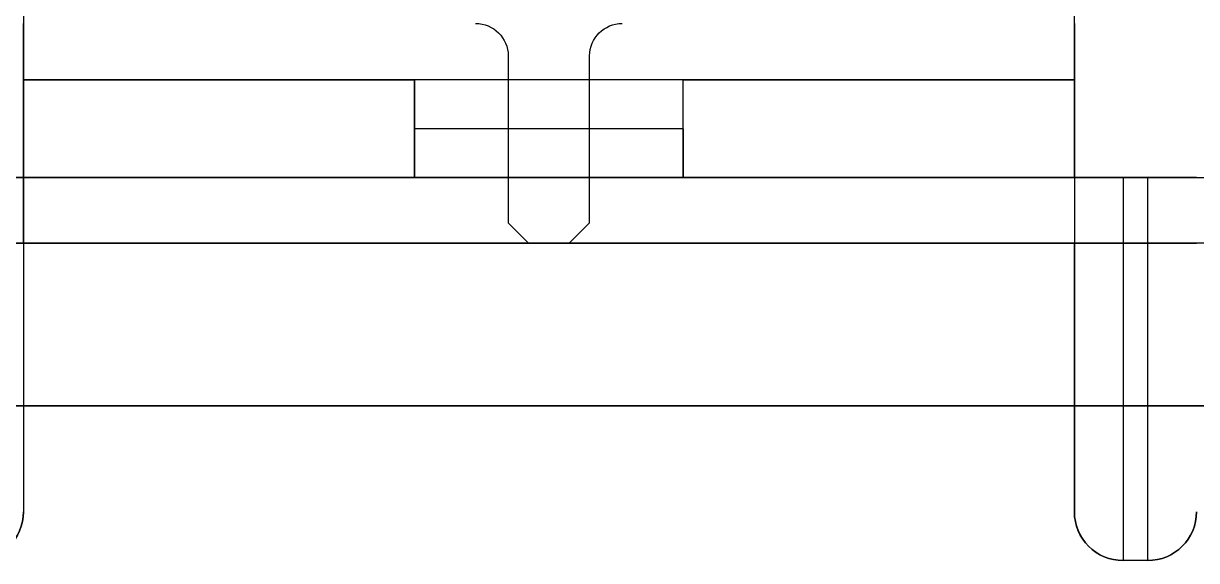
# Model space of a CAD drawing. Header units: inches. Extents: x 0 to 92454, y -34894 to 11.
# Drawn here: x 3.093 to 3.659, y 0 to 0.26 of the extents above; entities that cross this region are included whole.
import ezdxf

# ---------------------------------------------------------------- set-up
doc = ezdxf.new("R2010")
doc.units = ezdxf.units.IN
doc.header["$MEASUREMENT"] = 0

# ---------------------------------------------------------------- blocks, each defined once
blk = doc.blocks.new('2023_07_21_11_46_31_0481')
at = {"color": 7, "extrusion": (1, 0, 0)}
for p, q in [((78.55, 12.905, 94.9), (78.55, 5.905, 94.9)), ((78.55, 3.9, 119.7), (78.55, 6.6, 119.7)), ((85.5, 4.15, 102.1), (85.5, 6.2, 102.1)), ((85.5, 6.2, 102.1), (85.5, 6.2, 119.7)), ((85.5, 4.15, 119.7), (85.5, 6.2, 119.7)), ((78.55, 5.905, 97.3), (78.55, 4.705, 97.3)), ((78.55, 5.905, 94.9), (78.55, 5.905, 97.3)), ((86.65, 4.705, 97.3), (86.65, 5.905, 97.3)), ((86.65, 5.905, 99.7), (86.65, 5.905, 97.3)), ((86.65, 5.305, 99.7), (86.65, 5.905, 99.7)), ((78.55, 4.705, 88.2), (78.55, 0.6, 88.2)), ((78.55, 4.705, 97.3), (78.55, 4.705, 88.2)), ((86.65, 4.705, 97.3), (86.65, 4.705, 99.1)), ((85.5, 4.15, 102.1), (85.5, 4.15, 119.7)), ((78.55, 3.9, 119.7), (78.55, 0.6, 119.7)), ((78.55, 0.6, 88.2), (78.55, 0.6, 119.7))]:
    blk.add_line(p, q, dxfattribs=at)
at = {"color": 7}
for p, q in [((78.55, 12.905, 94.9), (78.55, 5.905, 94.9)), ((91.45, 5.905, 94.9), (91.45, 12.905, 94.9)), ((84.5, 6.2, 102.1), (84.5, 6.2, 119.7)), ((85.5, 6.2, 102.1), (85.5, 6.2, 119.7)), ((78.55, 5.905, 97.3), (78.55, 4.705, 97.3)), ((78.55, 5.905, 97.3), (83.35, 5.905, 97.3)), ((91.45, 5.905, 94.9), (78.55, 5.905, 94.9)), ((83.35, 4.705, 97.3), (83.35, 5.905, 97.3)), ((86.65, 5.905, 99.7), (83.35, 5.905, 99.7)), ((83.35, 5.905, 99.7), (83.35, 5.305, 99.7)), ((86.65, 5.905, 97.3), (91.45, 5.905, 97.3)), ((86.65, 4.705, 97.3), (86.65, 5.905, 97.3)), ((86.65, 5.305, 99.7), (86.65, 5.905, 99.7)), ((91.45, 4.705, 97.3), (91.45, 5.905, 97.3)), ((86.65, 5.305, 99.7), (83.35, 5.305, 99.7)), ((86.65, 5.305, 99.7), (83.35, 5.305, 99.7)), ((78.55, 4.705, 88.2), (78.55, 0.6, 88.2)), ((83.35, 4.705, 97.3), (78.55, 4.705, 97.3)), ((86.65, 4.705, 99.1), (83.35, 4.705, 99.1)), ((91.45, 4.705, 97.3), (86.65, 4.705, 97.3)), ((91.45, 4.705, 88.2), (91.45, 0.6, 88.2)), ((92.05, 4.705, 87.6), (92.05, 0, 87.6)), ((92.35, 4.705, 87.6), (92.35, 0, 87.6)), ((106.4, 3.9, 124.1), (63.6, 3.9, 124.1)), ((77.05, 3.9, 119.7), (78.55, 3.9, 119.7)), ((78.55, 3.9, 119.7), (78.55, 0.6, 119.7)), ((91.45, 3.9, 119.7), (92.95, 3.9, 119.7)), ((91.45, 0.6, 119.7), (91.45, 3.9, 119.7)), ((124.95, 1.9, 2), (45.05, 1.9, 2)), ((78.55, 0.6, 88.2), (78.55, 0.6, 119.7)), ((91.45, 0.6, 88.2), (91.45, 0.6, 119.7)), ((92.05, 0, 87.6), (92.05, 0, 119.7)), ((92.35, 0, 119.7), (92.05, 0, 119.7)), ((92.35, 0, 87.6), (92.35, 0, 119.7))]:
    blk.add_line(p, q, dxfattribs=at)
at = {"color": 7, "extrusion": (-1, 0, 0)}
for p, q in [((91.45, 5.905, 94.9), (91.45, 12.905, 94.9)), ((91.45, 6.6, 119.7), (91.45, 3.9, 119.7)), ((84.5, 6.2, 102.1), (84.5, 4.15, 102.1)), ((84.5, 6.2, 119.7), (84.5, 4.15, 119.7)), ((84.5, 6.2, 102.1), (84.5, 6.2, 119.7)), ((83.35, 5.905, 99.7), (83.35, 5.305, 99.7)), ((83.35, 5.905, 97.3), (83.35, 5.905, 99.7)), ((83.35, 4.705, 97.3), (83.35, 5.905, 97.3)), ((91.45, 5.905, 97.3), (91.45, 5.905, 94.9)), ((91.45, 4.705, 97.3), (91.45, 5.905, 97.3)), ((83.35, 4.705, 99.1), (83.35, 4.705, 97.3)), ((91.45, 4.705, 88.2), (91.45, 4.705, 97.3)), ((91.45, 4.705, 88.2), (91.45, 0.6, 88.2)), ((84.5, 4.15, 102.1), (84.5, 4.15, 119.7)), ((91.45, 0.6, 119.7), (91.45, 3.9, 119.7)), ((91.45, 0.6, 88.2), (91.45, 0.6, 119.7))]:
    blk.add_line(p, q, dxfattribs=at)
at = {"color": 7, "extrusion": (0, 0, -1)}
for p, q in [((78.55, 3.9, 119.7), (78.55, 6.6, 119.7)), ((91.45, 6.6, 119.7), (91.45, 3.9, 119.7)), ((84.5, 6.2, 102.1), (84.5, 4.15, 102.1)), ((84.5, 6.2, 119.7), (84.5, 4.15, 119.7)), ((85.5, 4.15, 102.1), (85.5, 6.2, 102.1)), ((85.5, 4.15, 119.7), (85.5, 6.2, 119.7)), ((45.05, 4.705, 83.5), (124.95, 4.705, 83.5)), ((92.35, 4.705, 87.6), (92.05, 4.705, 87.6)), ((92.05, 4.705, 87.6), (92.05, 0, 87.6)), ((92.35, 4.705, 87.6), (92.35, 0, 87.6)), ((84.5, 4.15, 102.1), (84.75, 3.9, 102.1)), ((84.5, 4.15, 119.7), (84.75, 3.9, 119.7)), ((85.25, 3.9, 102.1), (85.5, 4.15, 102.1)), ((85.25, 3.9, 119.7), (85.5, 4.15, 119.7)), ((78.55, 3.9, 119.7), (84.75, 3.9, 119.7)), ((84.75, 3.9, 102.1), (85.25, 3.9, 102.1)), ((85.25, 3.9, 119.7), (91.45, 3.9, 119.7)), ((13.5, 1.9), (156.5, 1.9)), ((92.35, 0, 87.6), (92.05, 0, 87.6))]:
    blk.add_line(p, q, dxfattribs=at)
at = {"color": 7, "extrusion": (0, 1, 0)}
for p, q in [((91.45, 5.905, 94.9), (78.55, 5.905, 94.9)), ((78.55, 5.905, 94.9), (78.55, 5.905, 97.3)), ((78.55, 5.905, 97.3), (83.35, 5.905, 97.3)), ((83.35, 5.905, 97.3), (83.35, 5.905, 99.7)), ((86.65, 5.905, 99.7), (83.35, 5.905, 99.7)), ((86.65, 5.905, 99.7), (86.65, 5.905, 97.3)), ((86.65, 5.905, 97.3), (91.45, 5.905, 97.3)), ((91.45, 5.905, 97.3), (91.45, 5.905, 94.9))]:
    blk.add_line(p, q, dxfattribs=at)
at = {"color": 7, "extrusion": (0, -1, 0)}
for p, q in [((45.05, 4.705, 83.5), (124.95, 4.705, 83.5)), ((83.35, 4.705, 97.3), (78.55, 4.705, 97.3)), ((78.55, 4.705, 97.3), (78.55, 4.705, 88.2)), ((86.65, 4.705, 99.1), (83.35, 4.705, 99.1)), ((83.35, 4.705, 99.1), (83.35, 4.705, 97.3)), ((91.45, 4.705, 97.3), (86.65, 4.705, 97.3)), ((86.65, 4.705, 97.3), (86.65, 4.705, 99.1)), ((91.45, 4.705, 88.2), (91.45, 4.705, 97.3)), ((92.35, 4.705, 87.6), (92.05, 4.705, 87.6)), ((106.4, 3.9, 124.1), (63.6, 3.9, 124.1)), ((77.05, 3.9, 119.7), (78.55, 3.9, 119.7)), ((78.55, 3.9, 119.7), (84.75, 3.9, 119.7)), ((84.75, 3.9, 102.1), (84.75, 3.9, 119.7)), ((84.75, 3.9, 102.1), (85.25, 3.9, 102.1)), ((85.25, 3.9, 102.1), (85.25, 3.9, 119.7)), ((85.25, 3.9, 119.7), (91.45, 3.9, 119.7)), ((91.45, 3.9, 119.7), (92.95, 3.9, 119.7)), ((13.5, 1.9), (156.5, 1.9)), ((124.95, 1.9, 2), (45.05, 1.9, 2)), ((92.35, 0, 119.7), (92.05, 0, 119.7)), ((92.05, 0, 87.6), (92.05, 0, 119.7)), ((92.35, 0, 87.6), (92.35, 0, 119.7)), ((92.35, 0, 87.6), (92.05, 0, 87.6))]:
    blk.add_line(p, q, dxfattribs=at)
at = {"color": 7, "extrusion": (-0.707107, -0.707107, 0)}
for p, q in [((84.5, 4.15, 102.1), (84.75, 3.9, 102.1)), ((84.5, 4.15, 119.7), (84.75, 3.9, 119.7)), ((84.5, 4.15, 102.1), (84.5, 4.15, 119.7)), ((84.75, 3.9, 102.1), (84.75, 3.9, 119.7))]:
    blk.add_line(p, q, dxfattribs=at)
at = {"color": 7, "extrusion": (0.707107, -0.707107, 0)}
for p, q in [((85.25, 3.9, 102.1), (85.5, 4.15, 102.1)), ((85.25, 3.9, 119.7), (85.5, 4.15, 119.7)), ((85.5, 4.15, 102.1), (85.5, 4.15, 119.7)), ((85.25, 3.9, 102.1), (85.25, 3.9, 119.7))]:
    blk.add_line(p, q, dxfattribs=at)
at = {"color": 7, "extrusion": (0, 0, -1)}
for centre, radius, start, end in [((-84.1, 6.2, -102.1), 0.4, 90, 180), ((-84.1, 6.2, -102.1), 0.4, 90, 180), ((-84.1, 6.2, -119.7), 0.4, 90, 180), ((-84.1, 6.2, -119.7), 0.4, 90, 180), ((-85.9, 6.2, -102.1), 0.4, 0, 90), ((-85.9, 6.2, -102.1), 0.4, 0, 90), ((-85.9, 6.2, -119.7), 0.4, 0, 90), ((-85.9, 6.2, -119.7), 0.4, 0, 90), ((-77.95, 0.6, -119.7), 0.6, 180, 270), ((-92.05, 0.6, -119.7), 0.6, 270, 0), ((-92.35, 0.6, -119.7), 0.6, 180, 270)]:
    blk.add_arc(centre, radius, start, end, dxfattribs=at)
at = {"color": 7, "extrusion": (-1, 0, 0)}
for centre in [(-5.305, 99.1, -83.35), (-5.305, 99.1, -86.65)]:
    blk.add_arc(centre, 0.6, 0, 90, dxfattribs=at)
at = {"color": 7, "extrusion": (1, 0, 0)}
for centre in [(5.305, 99.1, 83.35), (5.305, 99.1, 86.65)]:
    blk.add_arc(centre, 0.6, 90, 180, dxfattribs=at)
at = {"color": 7, "extrusion": (0, 1, 0)}
for centre, start, end in [((-77.95, 88.2, 4.705), 180, 270), ((-92.05, 88.2, 4.705), 270, 360), ((-92.35, 88.2, 4.705), 180, 270)]:
    blk.add_arc(centre, 0.6, start, end, dxfattribs=at)
at = {"color": 7, "extrusion": (0, -1, 0)}
for centre, start, end in [((77.95, 88.2, -4.705), 270, 0), ((92.05, 88.2, -4.705), 180, 270), ((92.35, 88.2, -4.705), 270, 0)]:
    blk.add_arc(centre, 0.6, start, end, dxfattribs=at)
at = {"color": 7}
for centre, start, end in [((92.05, 0.6, 119.7), 180, 270), ((92.35, 0.6, 119.7), 270, 0)]:
    blk.add_arc(centre, 0.6, start, end, dxfattribs=at)
at = {"color": 7, "extrusion": (0, -0.707107, 0.707107)}
for centre, major_axis, start_param, end_param in [((77.95, 0.6, 88.2), (0, -0.6, -0.6), 0, 1.570796), ((77.95, 0.6, 88.2), (0, -0.6, -0.6), 0, 1.570796), ((92.05, 0.6, 88.2), (0, 0.6, 0.6), 1.570796, 3.141593), ((92.05, 0.6, 88.2), (0, 0.6, 0.6), 1.570796, 3.141593), ((92.35, 0.6, 88.2), (0, -0.6, -0.6), 0, 1.570796), ((92.35, 0.6, 88.2), (0, -0.6, -0.6), 0, 1.570796)]:
    blk.add_ellipse(centre, major_axis=major_axis, ratio=0.707107, start_param=start_param, end_param=end_param, dxfattribs=at)

msp = doc.modelspace()

# ---------------------------------------------------------------- block references
at = {"xscale": 0.03937007874015748, "yscale": 0.03937007874015748, "zscale": 0.03937007874015748}
msp.add_blockref('2023_07_21_11_46_31_0481', (0, 0), dxfattribs=at)
msp.add_blockref('2023_07_21_11_46_31_0481', (0, 0), dxfattribs=at)

doc.saveas('drawing.dxf')
